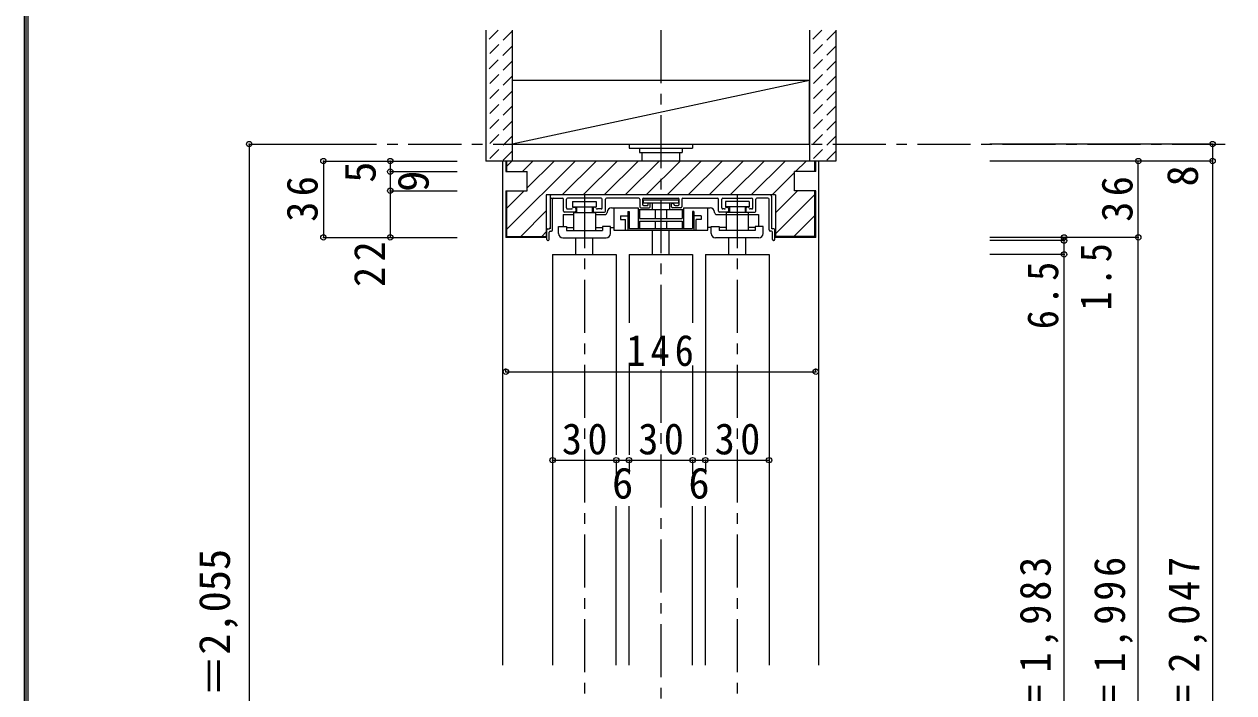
# Model space of a CAD drawing. Units: millimetres at full size, sheet at 1:5; details may follow other scales. Extents: x -973 to 977, y -718 to 696.
# Drawn here: x -973 to -403, y -315 to 0 of the extents above; entities that cross this region are included whole.
import ezdxf
from ezdxf.enums import TextEntityAlignment as Align

# ---------------------------------------------------------------- set-up
doc = ezdxf.new("R2010")
doc.units = ezdxf.units.MM
doc.header["$LTSCALE"] = 5
doc.header["$PDMODE"] = 32
doc.header["$PDSIZE"] = 2.5
doc.linetypes.add('CHAIN1', pattern=[8, 5, -1, 1, -1])
doc.linetypes.add('DASHED1', pattern=[1.8, 1.2, -0.6])
for name, color, linetype in [('0-1_通り芯', 4, 'CHAIN1'), ('0-2_柱', 7, 'Continuous'), ('0-3_仕上げ', 7, 'Continuous'), ('0-4_枠', 3, 'Continuous'), ('0-6_扉', 6, 'Continuous'), ('0-7_金物', 7, 'Continuous'), ('0-A_文字', 3, 'Continuous'), ('0-B_寸法', 7, 'Continuous'), ('0-C_ハッチ', 4, 'Continuous'), ('F-1_枠', 6, 'Continuous')]:
    doc.layers.add(name, color=color, linetype=linetype)
doc.styles.add('ＭＳ ゴシック', font='')
doc.styles.get('ＭＳ ゴシック').set_extended_font_data('MS Gothic')

msp = doc.modelspace()

# ---------------------------------------------------------------- linework, layer by layer
at = {"layer": '0-1_通り芯'}
msp.add_line((-832.347, -56.151), (-403.347, -56.151), dxfattribs=at)
at = {"layer": '0-2_柱'}
for p, q in [((-743.347, -26.151), (-743.347, -56.151)), ((-603.347, -26.151), (-743.347, -26.151)), ((-603.347, -26.151), (-743.347, -56.151))]:
    msp.add_line(p, q, dxfattribs=at)
msp.add_lwpolyline([(-743.347, -56.151), (-603.347, -56.151), (-603.347, -26.151)], dxfattribs=at)
at = {"layer": '0-3_仕上げ', "color": 2}
for p, q in [((-755.847, -2.5), (-755.847, -64.151)), ((-743.347, -2.5), (-743.347, -64.151)), ((-603.347, -2.5), (-603.347, -64.151)), ((-590.847, -2.5), (-590.847, -64.151)), ((-743.347, -64.151), (-755.847, -64.151)), ((-590.847, -64.151), (-603.347, -64.151))]:
    msp.add_line(p, q, dxfattribs=at)
at = {"layer": '0-4_枠', "color": 4}
for p, q in [((-746.347, -64.151), (-747.847, -64.151)), ((-747.847, -301.826), (-747.847, -64.151)), ((-598.847, -64.151), (-600.347, -64.151)), ((-598.847, -301.826), (-598.847, -64.151))]:
    msp.add_line(p, q, dxfattribs=at)
at = {"layer": '0-4_枠'}
for p, q in [((-600.347, -64.151), (-746.347, -64.151)), ((-746.347, -64.151), (-746.347, -69.151)), ((-745.847, -69.151), (-745.847, -64.151)), ((-600.847, -69.151), (-600.847, -64.151)), ((-600.347, -69.151), (-600.347, -64.151)), ((-746.347, -69.151), (-736.347, -69.151)), ((-736.347, -78.151), (-736.347, -69.151)), ((-600.347, -69.151), (-610.347, -69.151)), ((-610.347, -78.151), (-610.347, -69.151)), ((-746.347, -78.151), (-736.347, -78.151)), ((-746.347, -78.151), (-746.347, -100.151)), ((-745.847, -99.651), (-745.847, -78.151)), ((-600.347, -78.151), (-610.347, -78.151)), ((-600.847, -99.651), (-600.847, -78.151)), ((-600.347, -100.151), (-600.347, -78.151)), ((-727.347, -100.151), (-746.347, -100.151)), ((-745.847, -99.651), (-727.347, -99.651)), ((-600.847, -99.651), (-619.347, -99.651)), ((-600.347, -100.151), (-619.347, -100.151))]:
    msp.add_line(p, q, dxfattribs=at)
at = {"layer": '0-6_扉'}
for p, q in [((-724.347, -108.151), (-694.347, -108.151)), ((-724.347, -108.151), (-724.347, -301.826)), ((-694.347, -108.151), (-694.347, -202.651)), ((-688.347, -108.151), (-658.347, -108.151)), ((-688.347, -108.151), (-688.347, -140.455)), ((-658.347, -108.151), (-658.347, -140.455)), ((-652.347, -108.151), (-652.347, -202.651)), ((-652.347, -108.151), (-622.347, -108.151)), ((-622.347, -108.151), (-622.347, -301.826)), ((-688.347, -160.455), (-688.347, -202.651)), ((-658.347, -160.455), (-658.347, -202.651)), ((-694.347, -301.826), (-694.347, -226.811)), ((-688.347, -301.826), (-688.347, -226.811)), ((-658.347, -301.826), (-658.347, -226.811)), ((-652.347, -301.826), (-652.347, -226.811))]:
    msp.add_line(p, q, dxfattribs=at)
at = {"layer": '0-7_金物'}
for p, q in [((-688.347, -56.151), (-688.347, -58.151)), ((-658.347, -56.151), (-658.347, -58.151)), ((-688.347, -58.151), (-658.347, -58.151)), ((-682.347, -60.151), (-682.347, -64.151)), ((-664.347, -64.151), (-664.347, -60.151)), ((-663.347, -58.151), (-663.347, -60.151)), ((-725.449, -80.651), (-725.449, -96.051)), ((-621.749, -80.151), (-724.949, -80.151)), ((-724.949, -81.651), (-719.749, -81.651)), ((-724.349, -96.651), (-724.349, -82.151)), ((-719.249, -87.751), (-719.249, -82.151)), ((-717.749, -86.251), (-717.749, -82.151)), ((-701.449, -81.651), (-717.249, -81.651)), ((-714.942, -83.204), (-703.87, -83.204)), ((-703.87, -83.204), (-703.87, -85.774)), ((-700.949, -86.251), (-700.949, -82.151)), ((-699.449, -87.751), (-699.449, -82.151)), ((-683.749, -81.651), (-698.963, -81.651)), ((-683.249, -82.151), (-683.249, -85.751)), ((-682.049, -82.151), (-682.049, -84.551)), ((-681.633, -82.513), (-665.068, -82.513)), ((-681.633, -82.513), (-681.633, -83.894)), ((-681.633, -83.894), (-665.068, -83.894)), ((-681.549, -81.651), (-665.149, -81.651)), ((-681.549, -85.051), (-679.549, -85.051)), ((-679.549, -84.551), (-679.549, -85.051)), ((-678.849, -84.051), (-679.049, -84.051)), ((-678.349, -85.751), (-678.349, -84.551)), ((-677.492, -83.98), (-677.492, -87.086)), ((-669.202, -83.98), (-669.202, -87.086)), ((-668.349, -85.751), (-668.349, -84.551)), ((-667.849, -84.051), (-667.649, -84.051)), ((-666.649, -85.051), (-665.149, -85.051)), ((-665.068, -82.513), (-665.068, -83.894)), ((-664.649, -84.551), (-664.649, -82.151)), ((-663.449, -82.151), (-663.449, -85.751)), ((-662.949, -81.651), (-646.649, -81.651)), ((-646.149, -87.751), (-646.149, -82.151)), ((-644.649, -86.251), (-644.649, -82.151)), ((-644.149, -81.651), (-630.549, -81.651)), ((-631.752, -83.204), (-642.824, -83.204)), ((-642.824, -83.204), (-642.824, -85.774)), ((-630.049, -86.251), (-630.049, -82.151)), ((-628.549, -87.751), (-628.549, -82.151)), ((-622.849, -81.651), (-628.049, -81.651)), ((-622.349, -96.651), (-622.349, -82.151)), ((-621.249, -80.651), (-621.249, -96.051)), ((-719.322, -89.355), (-714.448, -89.355)), ((-719.322, -89.355), (-719.322, -94.968)), ((-713.949, -88.251), (-718.749, -88.251)), ((-717.249, -86.751), (-715.429, -86.751)), ((-714.449, -85.951), (-713.949, -85.951)), ((-714.448, -88.428), (-714.448, -96.845)), ((-714.448, -88.428), (-704.167, -88.428)), ((-713.449, -86.451), (-713.449, -87.751)), ((-713.064, -85.774), (-713.064, -88.428)), ((-705.65, -85.774), (-705.65, -88.428)), ((-705.249, -86.451), (-705.249, -87.751)), ((-704.249, -85.951), (-704.749, -85.951)), ((-704.749, -88.251), (-699.949, -88.251)), ((-704.167, -88.428), (-704.167, -96.845)), ((-704.167, -89.355), (-699.71, -89.355)), ((-701.449, -86.751), (-703.269, -86.751)), ((-698.648, -88.212), (-698.648, -88.355)), ((-696.648, -86.212), (-684.093, -86.212)), ((-692.414, -90.035), (-689.146, -90.035)), ((-692.414, -90.035), (-692.414, -91.696)), ((-688.925, -87.986), (-688.925, -96.736)), ((-684.093, -86.212), (-684.093, -96.016)), ((-683.937, -87.039), (-662.601, -87.039)), ((-683.445, -87.039), (-683.445, -91.227)), ((-682.749, -86.251), (-678.849, -86.251)), ((-676.025, -87.039), (-676.025, -91.227)), ((-670.669, -87.039), (-670.669, -91.227)), ((-663.949, -86.251), (-667.849, -86.251)), ((-663.249, -87.039), (-663.249, -91.227)), ((-662.601, -86.212), (-662.601, -96.016)), ((-662.601, -86.212), (-650.046, -86.212)), ((-657.769, -87.986), (-658.489, -87.986)), ((-658.489, -87.986), (-658.489, -96.016)), ((-657.769, -87.986), (-657.769, -96.736)), ((-654.28, -90.035), (-657.547, -90.035)), ((-654.28, -90.035), (-654.28, -91.696)), ((-651.123, -96.736), (-651.123, -86.212)), ((-648.046, -88.355), (-648.046, -88.212)), ((-647.046, -89.355), (-627.371, -89.355)), ((-641.945, -88.251), (-645.649, -88.251)), ((-643.425, -86.751), (-644.149, -86.751)), ((-632.246, -88.428), (-642.527, -88.428)), ((-642.527, -88.428), (-642.527, -96.845)), ((-642.445, -85.951), (-641.945, -85.951)), ((-641.445, -86.451), (-641.445, -87.751)), ((-641.044, -85.774), (-641.044, -88.428)), ((-633.63, -85.774), (-633.63, -88.428)), ((-633.245, -86.451), (-633.245, -87.751)), ((-632.245, -85.951), (-632.745, -85.951)), ((-632.745, -88.251), (-629.049, -88.251)), ((-632.246, -88.428), (-632.246, -96.845)), ((-630.549, -86.751), (-631.265, -86.751)), ((-627.371, -89.355), (-627.371, -94.968)), ((-727.099, -101.151), (-727.099, -96.551)), ((-726.599, -96.051), (-725.949, -96.051)), ((-721.546, -98.281), (-721.546, -94.968)), ((-717.835, -95.407), (-714.448, -95.407)), ((-717.807, -96.845), (-700.807, -96.845)), ((-704.167, -95.407), (-700.807, -95.407)), ((-700.807, -94.968), (-700.807, -96.845)), ((-697.069, -95.407), (-695.571, -95.407)), ((-692.414, -91.696), (-690.033, -91.696)), ((-690.033, -96.736), (-690.033, -91.696)), ((-688.205, -96.016), (-658.489, -96.016)), ((-683.445, -91.227), (-663.249, -91.227)), ((-683.445, -92.521), (-683.445, -96.016)), ((-683.445, -92.521), (-663.249, -92.521)), ((-677.347, -108.151), (-677.347, -96.736)), ((-676.025, -92.521), (-676.025, -96.016)), ((-670.669, -92.521), (-670.669, -96.016)), ((-669.347, -108.151), (-669.347, -96.736)), ((-663.249, -92.521), (-663.249, -96.016)), ((-654.28, -91.696), (-656.661, -91.696)), ((-656.661, -96.736), (-656.661, -91.696)), ((-649.625, -95.407), (-651.123, -95.407)), ((-645.887, -94.968), (-645.887, -96.845)), ((-642.527, -95.407), (-645.887, -95.407)), ((-628.887, -96.845), (-645.887, -96.845)), ((-628.859, -95.407), (-632.246, -95.407)), ((-620.099, -96.051), (-620.749, -96.051)), ((-619.599, -101.151), (-619.599, -96.551)), ((-726.599, -101.651), (-726.499, -101.651)), ((-725.999, -101.151), (-725.999, -97.651)), ((-725.499, -97.151), (-724.849, -97.151)), ((-719.546, -100.281), (-699.115, -100.281)), ((-713.347, -108.151), (-713.347, -100.281)), ((-705.347, -108.151), (-705.347, -100.281)), ((-627.148, -100.281), (-647.579, -100.281)), ((-641.347, -108.151), (-641.347, -100.281)), ((-633.347, -108.151), (-633.347, -100.281)), ((-621.199, -97.151), (-621.849, -97.151)), ((-620.699, -101.151), (-620.699, -97.651)), ((-620.099, -101.651), (-620.199, -101.651))]:
    msp.add_line(p, q, dxfattribs=at)
for points in [[(-683.347, -58.151), (-683.347, -60.151), (-663.347, -60.151)], [(-714.942, -83.204), (-714.942, -85.774), (-703.87, -85.774)], [(-631.752, -83.204), (-631.752, -85.774), (-642.824, -85.774)], [(-695.571, -86.38), (-695.571, -96.736), (-651.123, -96.736)], [(-688.925, -87.986), (-688.205, -87.986), (-688.205, -96.016)], [(-721.546, -94.968), (-717.807, -94.968), (-717.807, -96.845)], [(-697.069, -98.281), (-697.069, -94.968), (-700.807, -94.968)], [(-649.625, -98.281), (-649.625, -94.968), (-645.887, -94.968)], [(-625.148, -98.281), (-625.148, -94.968), (-628.887, -94.968), (-628.887, -96.845)]]:
    msp.add_lwpolyline(points, dxfattribs=at)
for centre, radius, start, end in [((-724.949, -80.651), 0.5, 90, 180), ((-724.949, -82.151), 0.5, 90, 180), ((-723.849, -82.151), 0.5, 90, 180), ((-719.749, -82.151), 0.5, 0, 90), ((-717.249, -82.151), 0.5, 90, 180), ((-701.449, -82.151), 0.5, 0, 90), ((-698.949, -82.151), 0.5, 90, 180), ((-683.749, -82.151), 0.5, 0, 90), ((-681.549, -82.151), 0.5, 90, 180), ((-681.549, -84.551), 0.5, 180, 270), ((-679.049, -84.551), 0.5, 90, 180), ((-678.849, -84.551), 0.5, 0, 90), ((-667.849, -84.551), 0.5, 90, 180), ((-667.649, -84.551), 0.5, 0, 90), ((-666.649, -84.551), 0.5, 180, 270), ((-665.149, -82.151), 0.5, 0, 90), ((-665.149, -84.551), 0.5, 270, 0), ((-662.949, -82.151), 0.5, 90, 180), ((-646.649, -82.151), 0.5, 0, 90), ((-644.149, -82.151), 0.5, 90, 180), ((-630.549, -82.151), 0.5, 0, 90), ((-628.049, -82.151), 0.5, 90, 180), ((-622.849, -82.151), 0.5, 0, 90), ((-621.749, -80.651), 0.5, 0, 90), ((-718.749, -87.751), 0.5, 180, 270), ((-717.249, -86.251), 0.5, 180, 270), ((-715.429, -86.251), 0.5, 270, 348.46303), ((-714.449, -86.451), 0.5, 90, 168.46303), ((-713.949, -86.451), 0.5, 0, 90), ((-713.949, -87.751), 0.5, 270, 0), ((-704.749, -86.451), 0.5, 90, 180), ((-704.749, -87.751), 0.5, 180, 270), ((-704.249, -86.451), 0.5, 11.53696, 90), ((-703.269, -86.251), 0.5, 191.53696, 270), ((-701.449, -86.251), 0.5, 270, 0), ((-699.949, -87.751), 0.5, 270, 0), ((-699.648, -88.355), 1, 270, 0), ((-696.648, -88.212), 2, 90, 180), ((-682.749, -85.751), 0.5, 180, 270), ((-678.849, -85.751), 0.5, 270, 0), ((-667.849, -85.751), 0.5, 180, 270), ((-663.949, -85.751), 0.5, 270, 0), ((-650.046, -88.212), 2, 0, 90), ((-647.046, -88.355), 1, 180, 270), ((-647.046, -88.355), 1, 180, 270), ((-645.649, -87.751), 0.5, 180, 270), ((-644.149, -86.251), 0.5, 180, 270), ((-643.425, -86.251), 0.5, 270, 348.46304), ((-642.445, -86.451), 0.5, 90, 168.46304), ((-641.945, -86.451), 0.5, 0, 90), ((-641.945, -87.751), 0.5, 270, 0), ((-632.745, -86.451), 0.5, 90, 180), ((-632.745, -87.751), 0.5, 180, 270), ((-632.245, -86.451), 0.5, 11.53697, 90), ((-631.265, -86.251), 0.5, 191.53697, 270), ((-630.549, -86.251), 0.5, 270, 0), ((-629.049, -87.751), 0.5, 270, 0), ((-726.599, -96.551), 0.5, 90, 180), ((-725.949, -95.551), 0.5, 270, 0), ((-724.849, -96.651), 0.5, 270, 0), ((-621.849, -96.651), 0.5, 180, 270), ((-620.749, -95.551), 0.5, 180, 270), ((-620.099, -96.551), 0.5, 0, 90), ((-726.599, -101.151), 0.5, 180, 270), ((-726.499, -101.151), 0.5, 270, 0), ((-725.499, -97.651), 0.5, 90, 180), ((-719.546, -98.281), 2, 180, 270), ((-699.069, -98.281), 2, 270, 0), ((-647.625, -98.281), 2, 180, 270), ((-627.148, -98.281), 2, 270, 0), ((-621.199, -97.651), 0.5, 0, 90), ((-620.199, -101.151), 0.5, 180, 270), ((-620.099, -101.151), 0.5, 270, 0)]:
    msp.add_arc(centre, radius, start, end, dxfattribs=at)
at = {"layer": '0-A_文字'}
for p, q in [((-727.347, -80.151), (-727.347, -100.151)), ((-619.347, -80.151), (-727.347, -80.151)), ((-619.347, -80.151), (-619.347, -100.151))]:
    msp.add_line(p, q, dxfattribs=at)
at = {"layer": '0-B_寸法', "color": 4, "linetype": 'CHAIN1'}
for p, q in [((-673.347, -2.5), (-673.347, -577.5)), ((-709.347, -80.151), (-709.347, -567.5)), ((-637.347, -80.151), (-637.347, -567.5))]:
    msp.add_line(p, q, dxfattribs=at)
at = {"layer": '0-B_寸法', "color": 4}
for p, q in [((-867.347, -56.151), (-867.347, -567.5)), ((-867.347, -56.151), (-832.347, -56.151)), ((-413.347, -56.151), (-518.347, -56.151)), ((-413.347, -56.151), (-413.347, -64.151)), ((-832.347, -64.151), (-769.347, -64.151)), ((-832.347, -64.151), (-832.347, -100.151)), ((-800.847, -64.151), (-800.847, -69.151)), ((-413.347, -64.151), (-518.347, -64.151)), ((-448.347, -100.151), (-448.347, -64.151)), ((-413.347, -64.151), (-413.347, -567.5)), ((-800.847, -69.151), (-800.847, -78.151)), ((-800.847, -69.151), (-769.347, -69.151)), ((-800.847, -78.151), (-800.847, -100.151)), ((-800.847, -78.151), (-769.347, -78.151)), ((-832.347, -100.151), (-769.347, -100.151)), ((-448.347, -100.151), (-518.347, -100.151)), ((-483.347, -101.651), (-518.347, -101.651)), ((-483.347, -101.651), (-483.347, -100.151)), ((-483.347, -108.151), (-483.347, -101.651)), ((-448.347, -555.5), (-448.347, -100.151)), ((-483.347, -108.151), (-518.347, -108.151)), ((-483.347, -547.5), (-483.347, -108.151)), ((-746.347, -163.455), (-746.347, -161.897)), ((-746.347, -163.455), (-600.347, -163.455)), ((-600.347, -163.455), (-600.347, -161.897)), ((-724.347, -205.151), (-694.347, -205.151)), ((-694.347, -205.151), (-694.347, -211.811)), ((-694.347, -205.151), (-688.347, -205.151)), ((-688.347, -205.151), (-688.347, -211.811)), ((-688.347, -205.151), (-658.347, -205.151)), ((-658.347, -205.151), (-658.347, -211.811)), ((-658.347, -205.151), (-652.347, -205.151)), ((-652.347, -205.151), (-652.347, -211.811)), ((-652.347, -205.151), (-622.347, -205.151))]:
    msp.add_line(p, q, dxfattribs=at)
at = {"layer": '0-B_寸法'}
for p in [(-867.347, -56.151), (-413.347, -56.151), (-832.347, -64.151), (-800.847, -64.151), (-800.847, -69.151), (-448.347, -64.151), (-413.347, -64.151), (-800.847, -78.151), (-832.347, -100.151), (-800.847, -100.151), (-483.347, -100.151), (-483.347, -101.651), (-448.347, -100.151), (-483.347, -108.151), (-746.347, -163.455), (-600.347, -163.455), (-724.347, -205.151), (-694.347, -205.151), (-688.347, -205.151), (-658.347, -205.151), (-652.347, -205.151), (-622.347, -205.151)]:
    msp.add_point(p, dxfattribs=at)
at = {"layer": '0-C_ハッチ', "linetype": 'DASHED1'}
for p, q in [((-750.056, -2.5), (-755.847, -8.291)), ((-743.347, -2.862), (-755.847, -15.362)), ((-597.556, -2.5), (-603.347, -8.291)), ((-590.847, -2.862), (-603.347, -15.362)), ((-743.565, -10.151), (-755.847, -22.433)), ((-590.847, -9.933), (-603.347, -22.433)), ((-743.347, -17.004), (-755.847, -29.504)), ((-590.847, -17.004), (-603.347, -29.504)), ((-743.347, -24.075), (-755.847, -36.575)), ((-590.847, -24.075), (-603.347, -36.575)), ((-743.347, -31.147), (-755.847, -43.647)), ((-590.847, -31.147), (-603.347, -43.647)), ((-743.347, -38.218), (-755.847, -50.718)), ((-590.847, -38.218), (-603.347, -50.718)), ((-743.347, -45.289), (-755.847, -57.789)), ((-590.847, -45.289), (-603.347, -57.789)), ((-743.347, -52.36), (-755.138, -64.151)), ((-590.847, -52.36), (-602.638, -64.151)), ((-743.347, -59.431), (-748.067, -64.151)), ((-590.847, -59.431), (-595.567, -64.151))]:
    msp.add_line(p, q, dxfattribs=at)
at = {"layer": '0-C_ハッチ'}
for p, q in [((-745.847, -66.511), (-743.487, -64.151)), ((-745.847, -96.21), (-713.788, -64.151)), ((-738.587, -69.151), (-733.587, -64.151)), ((-736.347, -76.81), (-723.688, -64.151)), ((-719.889, -80.151), (-703.889, -64.151)), ((-709.99, -80.151), (-693.99, -64.151)), ((-700.09, -80.151), (-684.09, -64.151)), ((-690.191, -80.151), (-674.191, -64.151)), ((-680.291, -80.151), (-664.291, -64.151)), ((-670.392, -80.151), (-654.392, -64.151)), ((-660.492, -80.151), (-644.492, -64.151)), ((-650.593, -80.151), (-634.593, -64.151)), ((-640.693, -80.151), (-624.693, -64.151)), ((-630.794, -80.151), (-614.794, -64.151)), ((-609.894, -69.151), (-604.894, -64.151)), ((-620.894, -80.151), (-610.347, -69.604)), ((-745.847, -86.31), (-737.688, -78.151)), ((-619.347, -88.504), (-608.995, -78.151)), ((-619.347, -98.403), (-600.847, -79.903)), ((-739.389, -99.651), (-727.347, -87.609)), ((-610.696, -99.651), (-600.847, -89.803)), ((-729.49, -99.651), (-727.347, -97.509))]:
    msp.add_line(p, q, dxfattribs=at)
at = {"layer": 'F-1_枠'}
for p, q in [((-973.347, 695.833), (-973.347, -700.833)), ((-972.514, 695.833), (-972.514, -700.833)), ((-971.68, 695.833), (-971.68, -700.833))]:
    msp.add_line(p, q, dxfattribs=at)

# ---------------------------------------------------------------- texts
at = {"layer": '0-B_寸法', "style": 'ＭＳ ゴシック'}
for s, p in [('5', (-803.347, -74.392)), ('8', (-415.847, -76.151)), ('9', (-778.347, -78.651)), ('ＲＯＨ＝2,055', (-871.988, -376.826))]:
    msp.add_text(s, height=14.66, rotation=90, dxfattribs=at).set_placement(p, align=Align.BOTTOM_LEFT)
for p in [(-696.347, -227.651), (-660.347, -227.651)]:
    msp.add_text('6', height=14.66, dxfattribs=at).set_placement(p, align=Align.BOTTOM_LEFT)
at = {"layer": '0-B_寸法', "char_height": 14.66, "attachment_point": 7, "rotation": 90, "style": 'ＭＳ ゴシック'}
for s, insert in [('\\T1.27;\\W0.95;36', (-834.847, -92.776)), ('\\T1.27;\\W0.95;36', (-450.847, -92.776)), ('\\T1.27;\\W0.95;22', (-803.347, -123.508)), ('\\T1.27;\\W0.9;1.5', (-460.847, -134.651)), ('\\T1.27;\\W0.9;6.5', (-485.847, -143.409)), ('\\T1.19;\\W0.95;ＤＨ＝1,983', (-485.847, -373.076)), ('\\T1.19;\\W0.95;枠内＝1,996', (-450.847, -373.076)), ('\\T1.19;\\W0.95;枠外＝2,047', (-415.847, -373.076))]:
    msp.add_mtext(s, dxfattribs=dict(at, insert=insert))
at = {"layer": '0-B_寸法', "char_height": 14.66, "attachment_point": 7, "style": 'ＭＳ ゴシック'}
for s, insert in [('\\T1.27;\\W0.9;146', (-689.597, -160.955)), ('\\T1.27;\\W0.95;30', (-719.972, -202.651)), ('\\T1.27;\\W0.95;30', (-683.972, -202.651)), ('\\T1.27;\\W0.95;30', (-647.972, -202.651))]:
    msp.add_mtext(s, dxfattribs=dict(at, insert=insert))

doc.saveas('drawing.dxf')
